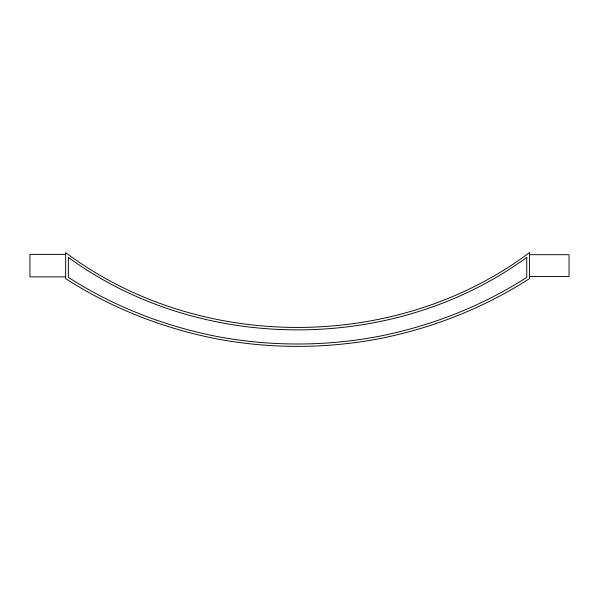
<?xml version="1.0" encoding="UTF-8"?>
<svg xmlns="http://www.w3.org/2000/svg" width="599" height="599" viewBox="0 0 599 599"><rect width="100%" height="100%" fill="white"/><g stroke="black" fill="none" stroke-linecap="round" stroke-linejoin="round"><path stroke-width="0.9" d="M65.658 254.38L29.95 254.38L29.95 276.873L65.658 276.873M529.441 254.687L569.05 254.687L569.05 276.566L529.441 276.566M529.441 252.621C396.209 352.377 198.89 352.377 65.658 252.621L65.658 278.632C111.212 307.968 162.284 328.057 215.378 338.622A438.775 438.775 0 0 0 379.721 338.615C432.822 328.057 483.895 307.961 529.441 278.632L529.441 252.621M526.761 257.375C394.419 354.039 200.687 354.039 68.346 257.375L68.346 277.359C113.248 306.231 163.647 325.849 215.947 336.294A435.75 435.75 0 0 0 379.16 336.294C431.46 325.856 481.851 306.224 526.761 277.359L526.761 257.375"/></g></svg>
